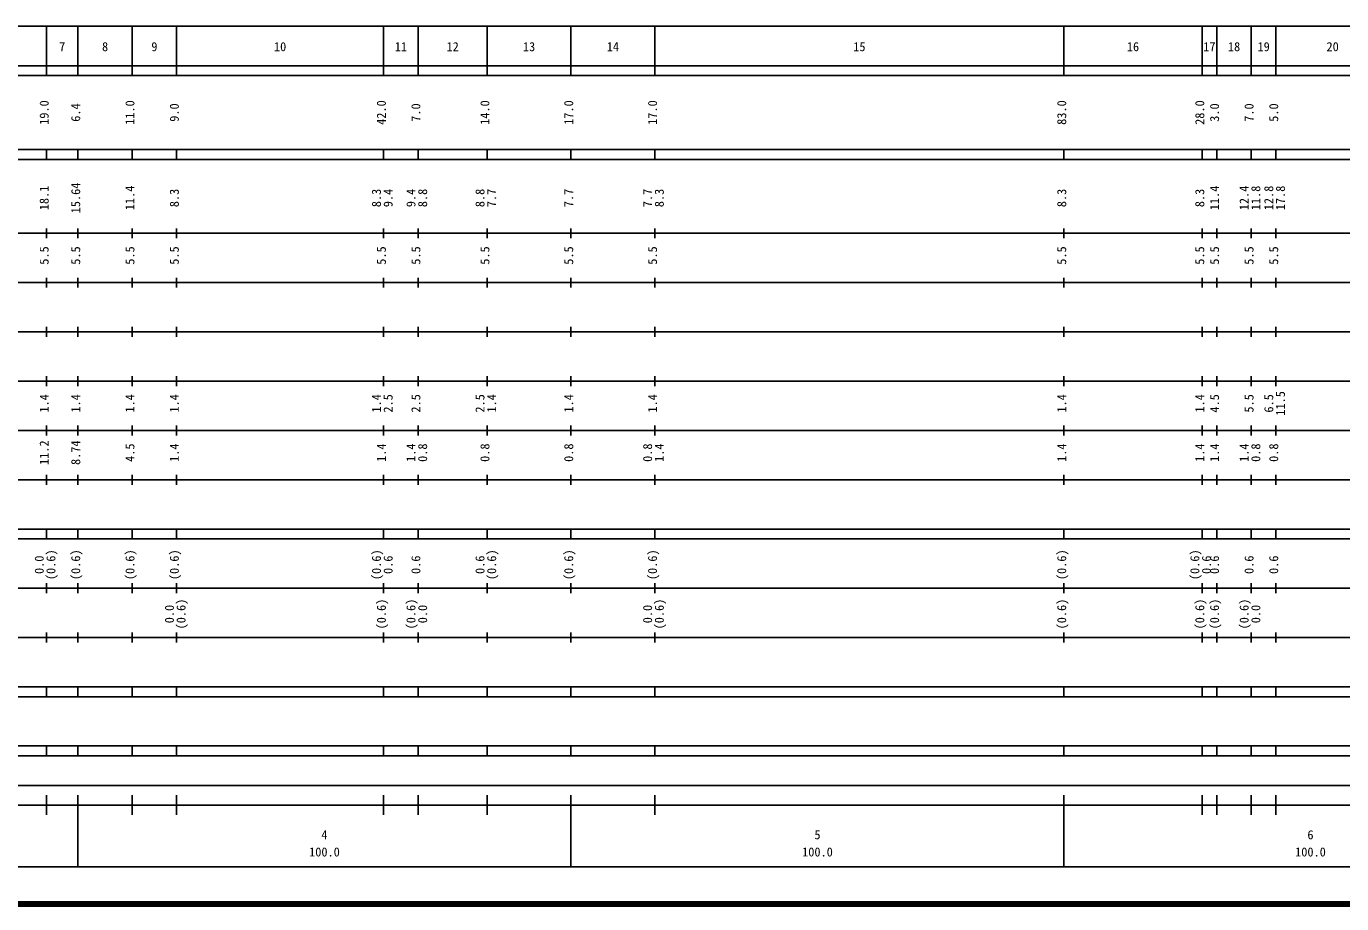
# Model space of a CAD drawing. Units: millimetres on the paper, enlarged 1000 times. Extents: x 40000 to 680000, y 20000 to 380000.
# Drawn here: x 257521 to 524332, y 20000 to 198000 of the extents above; entities that cross this region are included whole.
import ezdxf
from ezdxf.enums import TextEntityAlignment as Align

# ---------------------------------------------------------------- set-up
doc = ezdxf.new("R2010")
doc.units = ezdxf.units.MM
doc.header["$LTSCALE"] = 1000
doc.layers.add('M-TTL', color=2, linetype='Continuous', lineweight=140)
doc.layers.add('M-TTL-BAND', color=7, linetype='Continuous', lineweight=25)
doc.styles.add('ＭＳ ゴシック', font='')
doc.styles.get('ＭＳ ゴシック').set_extended_font_data('MS Gothic')

msp = doc.modelspace()

# ---------------------------------------------------------------- linework, layer by layer
at = {"layer": 'M-TTL'}
msp.add_line((40000, 20000), (680000, 20000), dxfattribs=at)
at = {"layer": 'M-TTL-BAND'}
for p, q in [((68000, 198000), (579000, 198000)), ((261600, 188000), (261600, 198000)), ((268000, 188000), (268000, 198000)), ((279000, 188000), (279000, 198000)), ((288000, 188000), (288000, 198000)), ((330000, 188000), (330000, 198000)), ((337000, 188000), (337000, 198000)), ((351000, 188000), (351000, 198000)), ((368000, 188000), (368000, 198000)), ((385000, 188000), (385000, 198000)), ((468000, 188000), (468000, 198000)), ((496000, 188000), (496000, 198000)), ((499000, 188000), (499000, 198000)), ((506000, 188000), (506000, 198000)), ((511000, 188000), (511000, 198000)), ((40000, 190000), (579000, 190000)), ((40000, 188000), (579000, 188000)), ((40000, 173000), (579000, 173000)), ((40000, 171000), (579000, 171000)), ((261600, 171000), (261600, 173000)), ((268000, 171000), (268000, 173000)), ((279000, 171000), (279000, 173000)), ((288000, 171000), (288000, 173000)), ((330000, 171000), (330000, 173000)), ((337000, 171000), (337000, 173000)), ((351000, 171000), (351000, 173000)), ((368000, 171000), (368000, 173000)), ((385000, 171000), (385000, 173000)), ((468000, 171000), (468000, 173000)), ((496000, 171000), (496000, 173000)), ((499000, 171000), (499000, 173000)), ((506000, 171000), (506000, 173000)), ((511000, 171000), (511000, 173000)), ((40000, 156000), (579000, 156000)), ((261600, 155000), (261600, 157000)), ((268000, 155000), (268000, 157000)), ((279000, 155000), (279000, 157000)), ((288000, 155000), (288000, 157000)), ((330000, 155000), (330000, 157000)), ((337000, 155000), (337000, 157000)), ((351000, 155000), (351000, 157000)), ((368000, 155000), (368000, 157000)), ((385000, 155000), (385000, 157000)), ((468000, 155000), (468000, 157000)), ((496000, 155000), (496000, 157000)), ((499000, 155000), (499000, 157000)), ((506000, 155000), (506000, 157000)), ((511000, 155000), (511000, 157000)), ((261600, 145000), (261600, 147000)), ((268000, 145000), (268000, 147000)), ((279000, 145000), (279000, 147000)), ((288000, 145000), (288000, 147000)), ((330000, 145000), (330000, 147000)), ((337000, 145000), (337000, 147000)), ((351000, 145000), (351000, 147000)), ((368000, 145000), (368000, 147000)), ((385000, 145000), (385000, 147000)), ((468000, 145000), (468000, 147000)), ((496000, 145000), (496000, 147000)), ((499000, 145000), (499000, 147000)), ((506000, 145000), (506000, 147000)), ((511000, 145000), (511000, 147000)), ((46000, 146000), (579000, 146000)), ((261600, 135000), (261600, 137000)), ((268000, 135000), (268000, 137000)), ((279000, 135000), (279000, 137000)), ((288000, 135000), (288000, 137000)), ((330000, 135000), (330000, 137000)), ((337000, 135000), (337000, 137000)), ((351000, 135000), (351000, 137000)), ((368000, 135000), (368000, 137000)), ((385000, 135000), (385000, 137000)), ((468000, 135000), (468000, 137000)), ((496000, 135000), (496000, 137000)), ((499000, 135000), (499000, 137000)), ((506000, 135000), (506000, 137000)), ((511000, 135000), (511000, 137000)), ((52000, 136000), (579000, 136000)), ((46000, 126000), (579000, 126000)), ((261600, 125000), (261600, 127000)), ((268000, 125000), (268000, 127000)), ((279000, 125000), (279000, 127000)), ((288000, 125000), (288000, 127000)), ((330000, 125000), (330000, 127000)), ((337000, 125000), (337000, 127000)), ((351000, 125000), (351000, 127000)), ((368000, 125000), (368000, 127000)), ((385000, 125000), (385000, 127000)), ((468000, 125000), (468000, 127000)), ((496000, 125000), (496000, 127000)), ((499000, 125000), (499000, 127000)), ((506000, 125000), (506000, 127000)), ((511000, 125000), (511000, 127000)), ((52000, 116000), (579000, 116000)), ((261600, 115000), (261600, 117000)), ((268000, 115000), (268000, 117000)), ((279000, 115000), (279000, 117000)), ((288000, 115000), (288000, 117000)), ((330000, 115000), (330000, 117000)), ((337000, 115000), (337000, 117000)), ((351000, 115000), (351000, 117000)), ((368000, 115000), (368000, 117000)), ((385000, 115000), (385000, 117000)), ((468000, 115000), (468000, 117000)), ((496000, 115000), (496000, 117000)), ((499000, 115000), (499000, 117000)), ((506000, 115000), (506000, 117000)), ((511000, 115000), (511000, 117000)), ((261600, 105000), (261600, 107000)), ((268000, 105000), (268000, 107000)), ((279000, 105000), (279000, 107000)), ((288000, 105000), (288000, 107000)), ((330000, 105000), (330000, 107000)), ((337000, 105000), (337000, 107000)), ((351000, 105000), (351000, 107000)), ((368000, 105000), (368000, 107000)), ((385000, 105000), (385000, 107000)), ((468000, 105000), (468000, 107000)), ((496000, 105000), (496000, 107000)), ((499000, 105000), (499000, 107000)), ((506000, 105000), (506000, 107000)), ((511000, 105000), (511000, 107000)), ((46000, 106000), (579000, 106000)), ((40000, 96000), (579000, 96000)), ((40000, 94000), (579000, 94000)), ((261600, 94000), (261600, 96000)), ((268000, 94000), (268000, 96000)), ((279000, 94000), (279000, 96000)), ((288000, 94000), (288000, 96000)), ((330000, 94000), (330000, 96000)), ((337000, 94000), (337000, 96000)), ((351000, 94000), (351000, 96000)), ((368000, 94000), (368000, 96000)), ((385000, 94000), (385000, 96000)), ((468000, 94000), (468000, 96000)), ((496000, 94000), (496000, 96000)), ((499000, 94000), (499000, 96000)), ((506000, 94000), (506000, 96000)), ((511000, 94000), (511000, 96000)), ((49000, 84000), (579000, 84000)), ((261600, 83000), (261600, 85000)), ((268000, 83000), (268000, 85000)), ((279000, 83000), (279000, 85000)), ((288000, 83000), (288000, 85000)), ((330000, 83000), (330000, 85000)), ((337000, 83000), (337000, 85000)), ((351000, 83000), (351000, 85000)), ((368000, 83000), (368000, 85000)), ((385000, 83000), (385000, 85000)), ((468000, 83000), (468000, 85000)), ((496000, 83000), (496000, 85000)), ((499000, 83000), (499000, 85000)), ((506000, 83000), (506000, 85000)), ((511000, 83000), (511000, 85000)), ((261600, 73000), (261600, 75000)), ((268000, 73000), (268000, 75000)), ((279000, 73000), (279000, 75000)), ((288000, 73000), (288000, 75000)), ((330000, 73000), (330000, 75000)), ((337000, 73000), (337000, 75000)), ((351000, 73000), (351000, 75000)), ((368000, 73000), (368000, 75000)), ((385000, 73000), (385000, 75000)), ((468000, 73000), (468000, 75000)), ((496000, 73000), (496000, 75000)), ((499000, 73000), (499000, 75000)), ((506000, 73000), (506000, 75000)), ((511000, 73000), (511000, 75000)), ((40000, 74000), (579000, 74000)), ((40000, 64000), (579000, 64000)), ((40000, 62000), (579000, 62000)), ((261600, 62000), (261600, 64000)), ((268000, 62000), (268000, 64000)), ((279000, 62000), (279000, 64000)), ((288000, 62000), (288000, 64000)), ((330000, 62000), (330000, 64000)), ((337000, 62000), (337000, 64000)), ((351000, 62000), (351000, 64000)), ((368000, 62000), (368000, 64000)), ((385000, 62000), (385000, 64000)), ((468000, 62000), (468000, 64000)), ((496000, 62000), (496000, 64000)), ((499000, 62000), (499000, 64000)), ((506000, 62000), (506000, 64000)), ((511000, 62000), (511000, 64000)), ((40000, 52000), (579000, 52000)), ((261600, 50000), (261600, 52000)), ((268000, 50000), (268000, 52000)), ((279000, 50000), (279000, 52000)), ((288000, 50000), (288000, 52000)), ((330000, 50000), (330000, 52000)), ((337000, 50000), (337000, 52000)), ((351000, 50000), (351000, 52000)), ((368000, 50000), (368000, 52000)), ((385000, 50000), (385000, 52000)), ((468000, 50000), (468000, 52000)), ((496000, 50000), (496000, 52000)), ((499000, 50000), (499000, 52000)), ((506000, 50000), (506000, 52000)), ((511000, 50000), (511000, 52000)), ((40000, 50000), (579000, 50000)), ((71000, 44000), (565000, 44000)), ((261600, 38000), (261600, 42000)), ((268000, 27500), (268000, 42000)), ((279000, 38000), (279000, 42000)), ((288000, 38000), (288000, 42000)), ((330000, 38000), (330000, 42000)), ((337000, 38000), (337000, 42000)), ((351000, 38000), (351000, 42000)), ((368000, 27500), (368000, 42000)), ((385000, 38000), (385000, 42000)), ((468000, 27500), (468000, 42000)), ((496000, 38000), (496000, 42000)), ((499000, 38000), (499000, 42000)), ((506000, 38000), (506000, 42000)), ((511000, 38000), (511000, 42000)), ((40000, 40000), (579000, 40000)), ((68000, 27500), (579000, 27500))]:
    msp.add_line(p, q, dxfattribs=at)

# ---------------------------------------------------------------- texts
at = {"layer": 'M-TTL-BAND', "style": 'ＭＳ ゴシック'}
for s, p in [('7', (264800, 192405)), ('8', (273500, 192405)), ('9', (283500, 192405)), ('10', (309000, 192405)), ('11', (333500, 192405)), ('12', (344000, 192405)), ('13', (359500, 192405)), ('14', (376500, 192405)), ('15', (426500, 192405)), ('16', (482000, 192405)), ('17', (497500, 192405)), ('18', (502500, 192405)), ('19', (508500, 192405)), ('20', (522500, 192405)), ('4', (318000, 32523)), ('5', (418000, 32523)), ('6', (518000, 32523)), ('100.0', (318000, 29033)), ('100.0', (418000, 29033)), ('100.0', (518000, 29033))]:
    msp.add_text(s, height=1833, dxfattribs=at).set_placement(p, align=Align.BOTTOM_CENTER)
for s, p in [('19.0', (262600, 180500)), ('6.4', (269000, 180500)), ('11.0', (280000, 180500)), ('9.0', (289000, 180500)), ('42.0', (331000, 180500)), ('7.0', (338000, 180500)), ('14.0', (352000, 180500)), ('17.0', (369000, 180500)), ('17.0', (386000, 180500)), ('83.0', (469000, 180500)), ('28.0', (497000, 180500)), ('3.0', (500000, 180500)), ('7.0', (507000, 180500)), ('5.0', (512000, 180500)), ('18.1', (262600, 163174)), ('15.64', (269000, 163174)), ('11.4', (280000, 163174)), ('11.4', (500000, 163174)), ('12.4', (506000, 163174)), ('11.8', (508370, 163174)), ('12.8', (511000, 163174)), ('17.8', (513370, 163174)), ('8.3', (289000, 163174)), ('8.3', (330000, 163174)), ('9.4', (332370, 163174)), ('9.4', (337000, 163174)), ('8.8', (339370, 163174)), ('8.8', (351000, 163174)), ('7.7', (353370, 163174)), ('7.7', (369000, 163174)), ('7.7', (385000, 163174)), ('8.3', (387370, 163174)), ('8.3', (469000, 163174)), ('8.3', (497000, 163174)), ('5.5', (262600, 151500)), ('5.5', (269000, 151500)), ('5.5', (280000, 151500)), ('5.5', (289000, 151500)), ('5.5', (331000, 151500)), ('5.5', (338000, 151500)), ('5.5', (352000, 151500)), ('5.5', (369000, 151500)), ('5.5', (386000, 151500)), ('5.5', (469000, 151500)), ('5.5', (497000, 151500)), ('5.5', (500000, 151500)), ('5.5', (507000, 151500)), ('5.5', (512000, 151500)), ('1.4', (262600, 121500)), ('1.4', (269000, 121500)), ('1.4', (280000, 121500)), ('1.4', (289000, 121500)), ('1.4', (330000, 121500)), ('2.5', (332370, 121500)), ('2.5', (338000, 121500)), ('2.5', (351000, 121500)), ('1.4', (353370, 121500)), ('1.4', (369000, 121500)), ('1.4', (386000, 121500)), ('1.4', (469000, 121500)), ('1.4', (497000, 121500)), ('4.5', (500000, 121500)), ('5.5', (507000, 121500)), ('6.5', (511000, 121500)), ('11.5', (513370, 121500)), ('11.2', (262600, 111500)), ('8.74', (269000, 111500)), ('4.5', (280000, 111500)), ('1.4', (289000, 111500)), ('1.4', (331000, 111500)), ('1.4', (337000, 111500)), ('0.8', (339370, 111500)), ('0.8', (352000, 111500)), ('0.8', (369000, 111500)), ('0.8', (385000, 111500)), ('1.4', (387370, 111500)), ('1.4', (469000, 111500)), ('1.4', (497000, 111500)), ('1.4', (500000, 111500)), ('1.4', (506000, 111500)), ('0.8', (508370, 111500)), ('0.8', (512000, 111500)), ('(0.6)', (263970, 88764)), ('(0.6)', (269000, 88764)), ('(0.6)', (280000, 88764)), ('(0.6)', (289000, 88764)), ('(0.6)', (330000, 88764)), ('(0.6)', (353370, 88764)), ('(0.6)', (369000, 88764)), ('(0.6)', (386000, 88764)), ('(0.6)', (469000, 88764)), ('(0.6)', (496000, 88764)), ('0.0', (261600, 88764)), ('0.6', (332370, 88764)), ('0.6', (338000, 88764)), ('0.6', (351000, 88764)), ('0.6', (498370, 88764)), ('0.6', (500000, 88764)), ('0.6', (507000, 88764)), ('0.6', (512000, 88764)), ('0.0', (288000, 78764)), ('(0.6)', (290370, 78764)), ('(0.6)', (331000, 78764)), ('(0.6)', (337000, 78764)), ('0.0', (339370, 78764)), ('0.0', (385000, 78764)), ('(0.6)', (387370, 78764)), ('(0.6)', (469000, 78764)), ('(0.6)', (497000, 78764)), ('(0.6)', (500000, 78764)), ('(0.6)', (506000, 78764)), ('0.0', (508370, 78764))]:
    msp.add_text(s, height=1833, rotation=90, dxfattribs=at).set_placement(p, align=Align.BOTTOM_CENTER)

doc.saveas('drawing.dxf')
